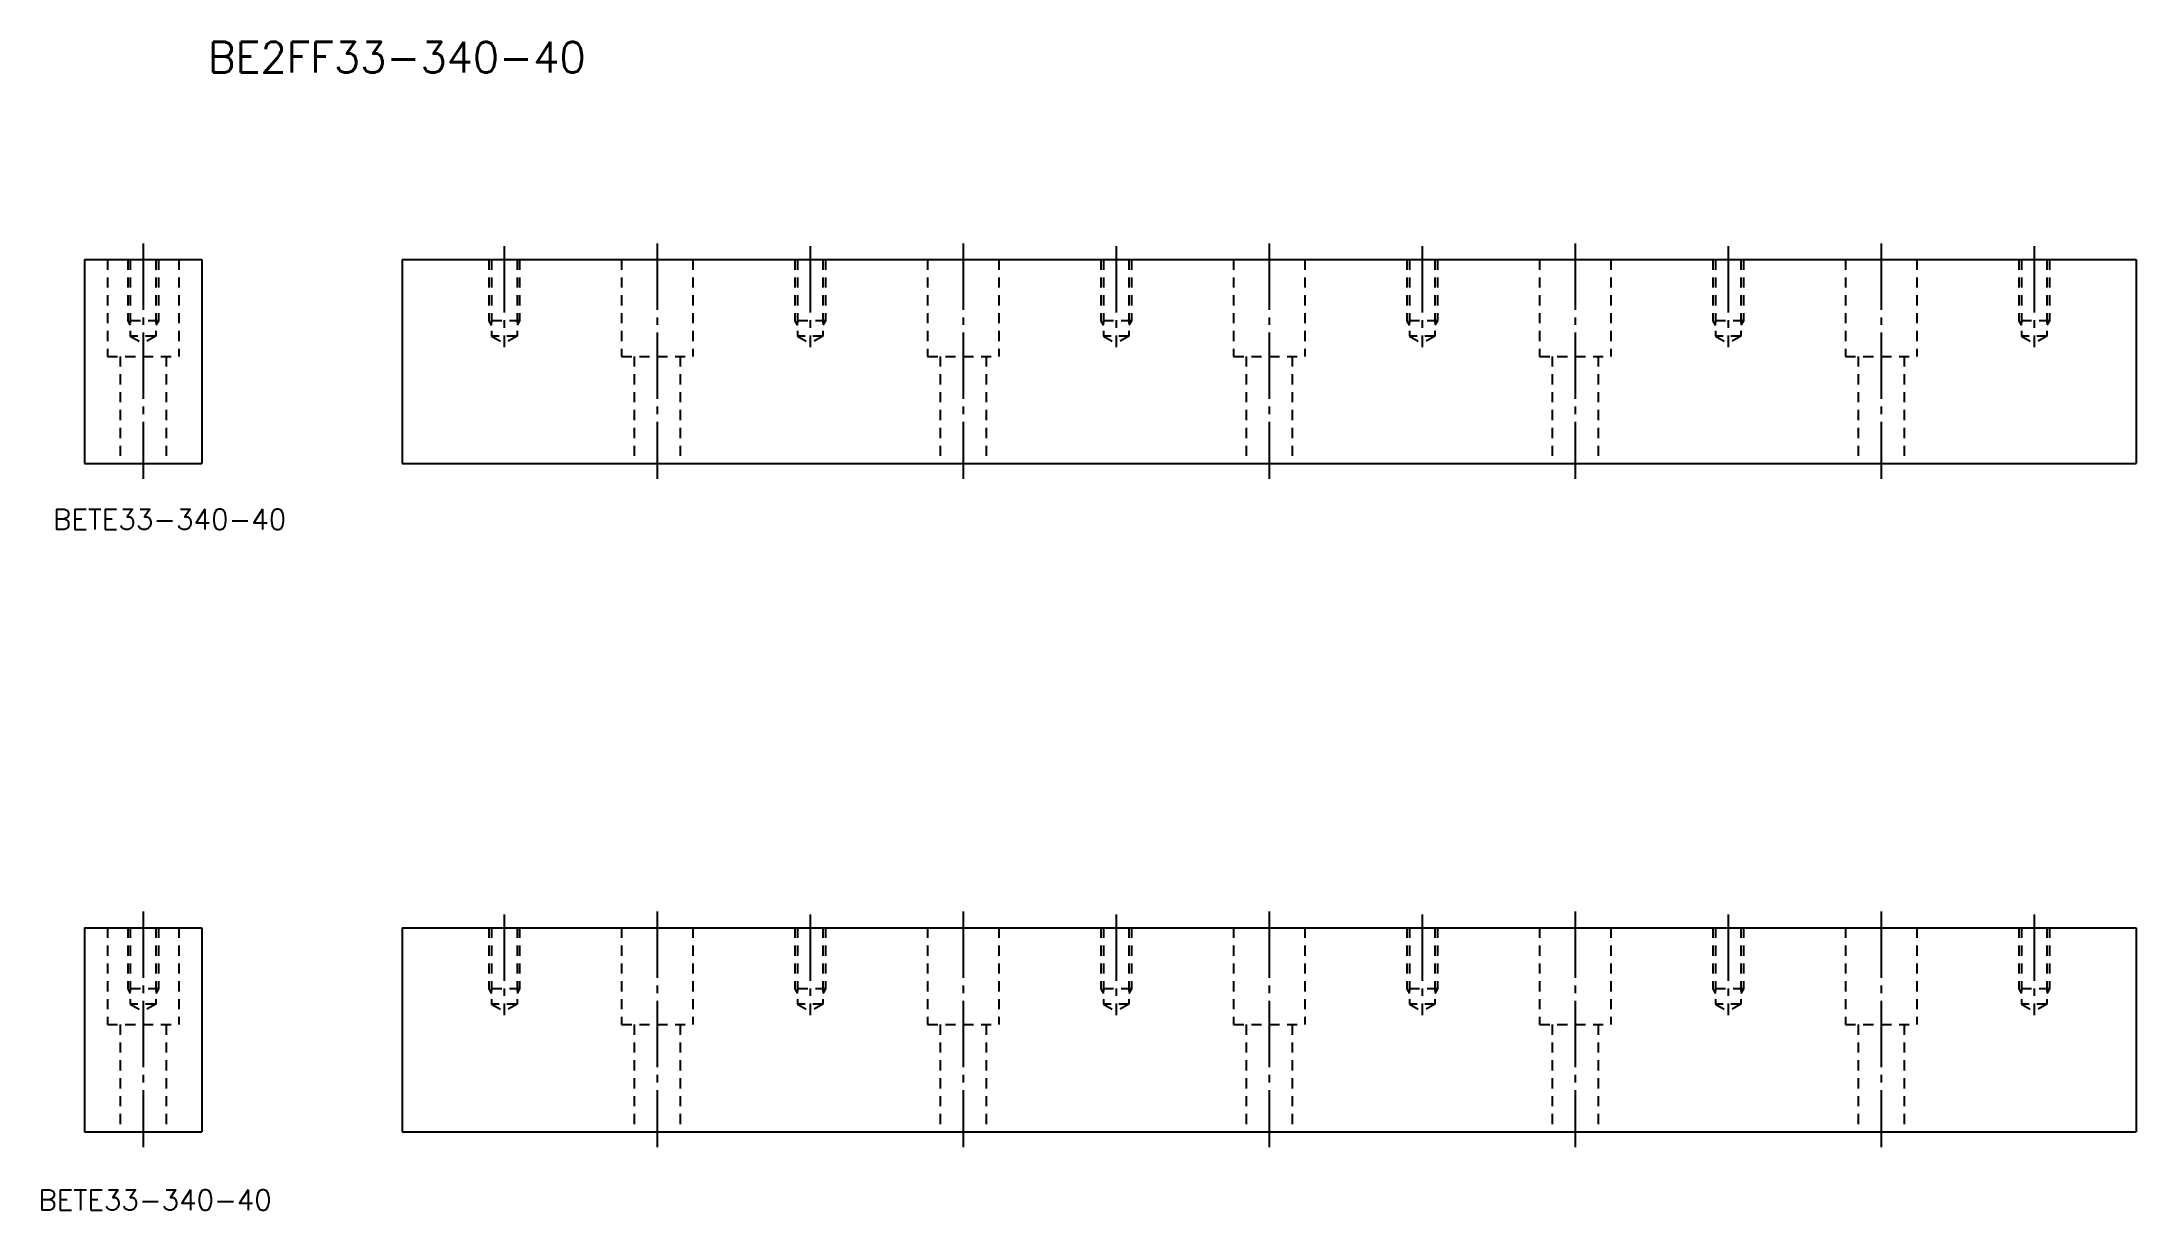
# Model space of a CAD drawing. Extents: x -52 to 359, y 1265 to 1494.
import ezdxf

# ---------------------------------------------------------------- set-up
doc = ezdxf.new("R2010")
doc.units = 0
doc.header["$MEASUREMENT"] = 0
doc.linetypes.add('CENTER', pattern=[17.5, 13, -1.5, 1.5, -1.5])
doc.linetypes.add('DASHED', pattern=[3.5, 2, -1.5])
doc.layers.get('0').update_dxf_attribs({"linetype": 'CONTINUOUS'})
doc.layers.add('CENTER', color=1, linetype='CENTER')
doc.styles.get("Standard").update_dxf_attribs({"font": 'txt.shx', "bigfont": '@extfont2.shx'})

msp = doc.modelspace()

# ---------------------------------------------------------------- linework, layer by layer
at = {"color": 7, "linetype": 'Continuous'}
for p, q in [((-43.46, 1451.79), (-43.46, 1411.79)), ((-43.46, 1451.79), (-20.46, 1451.79)), ((-20.46, 1451.79), (-20.46, 1411.79)), ((18.87, 1451.79), (358.87, 1451.79)), ((18.87, 1451.79), (18.87, 1411.79)), ((358.87, 1451.79), (358.87, 1411.79)), ((-43.46, 1411.79), (-20.46, 1411.79)), ((18.87, 1411.79), (358.87, 1411.79)), ((-43.46, 1320.79), (-43.46, 1280.79)), ((-43.46, 1320.79), (-20.46, 1320.79)), ((-20.46, 1320.79), (-20.46, 1280.79)), ((18.87, 1320.79), (358.87, 1320.79)), ((18.87, 1320.79), (18.87, 1280.79)), ((358.87, 1320.79), (358.87, 1280.79)), ((-43.46, 1280.79), (-20.46, 1280.79)), ((18.87, 1280.79), (358.87, 1280.79))]:
    msp.add_line(p, q, dxfattribs=at)
at = {"color": 3, "linetype": 'DASHED'}
for p, q in [((-38.96, 1451.79), (-38.96, 1432.79)), ((-34.96, 1451.79), (-34.96, 1439.79)), ((-34.46, 1451.79), (-34.46, 1436.79)), ((-29.46, 1451.79), (-29.46, 1436.79)), ((-28.96, 1451.79), (-28.96, 1439.79)), ((-24.96, 1451.79), (-24.96, 1432.79)), ((35.87, 1451.79), (35.87, 1439.79)), ((36.37, 1451.79), (36.37, 1436.79)), ((41.37, 1451.79), (41.37, 1436.79)), ((41.87, 1451.79), (41.87, 1439.79)), ((61.87, 1451.79), (61.87, 1432.79)), ((75.87, 1451.79), (75.87, 1432.79)), ((95.87, 1451.79), (95.87, 1439.79)), ((96.37, 1451.79), (96.37, 1436.79)), ((101.37, 1451.79), (101.37, 1436.79)), ((101.87, 1451.79), (101.87, 1439.79)), ((121.87, 1451.79), (121.87, 1432.79)), ((135.87, 1451.79), (135.87, 1432.79)), ((155.87, 1451.79), (155.87, 1439.79)), ((156.37, 1451.79), (156.37, 1436.79)), ((161.37, 1451.79), (161.37, 1436.79)), ((161.87, 1451.79), (161.87, 1439.79)), ((181.87, 1451.79), (181.87, 1432.79)), ((195.87, 1451.79), (195.87, 1432.79)), ((215.87, 1451.79), (215.87, 1439.79)), ((216.37, 1451.79), (216.37, 1436.79)), ((221.37, 1451.79), (221.37, 1436.79)), ((221.87, 1451.79), (221.87, 1439.79)), ((241.87, 1451.79), (241.87, 1432.79)), ((255.87, 1451.79), (255.87, 1432.79)), ((275.87, 1451.79), (275.87, 1439.79)), ((276.37, 1451.79), (276.37, 1436.79)), ((281.37, 1451.79), (281.37, 1436.79)), ((281.87, 1451.79), (281.87, 1439.79)), ((301.87, 1451.79), (301.87, 1432.79)), ((315.87, 1451.79), (315.87, 1432.79)), ((335.87, 1451.79), (335.87, 1439.79)), ((336.37, 1451.79), (336.37, 1436.79)), ((341.37, 1451.79), (341.37, 1436.79)), ((341.87, 1451.79), (341.87, 1439.79)), ((-28.96, 1439.79), (-34.96, 1439.79)), ((-34.96, 1439.79), (-34.46, 1438.92)), ((-28.96, 1439.79), (-29.46, 1438.92)), ((35.87, 1439.79), (36.37, 1438.92)), ((41.87, 1439.79), (35.87, 1439.79)), ((41.87, 1439.79), (41.37, 1438.92)), ((101.87, 1439.79), (95.87, 1439.79)), ((95.87, 1439.79), (96.37, 1438.92)), ((101.87, 1439.79), (101.37, 1438.92)), ((161.87, 1439.79), (155.87, 1439.79)), ((155.87, 1439.79), (156.37, 1438.92)), ((161.87, 1439.79), (161.37, 1438.92)), ((221.87, 1439.79), (215.87, 1439.79)), ((215.87, 1439.79), (216.37, 1438.92)), ((221.87, 1439.79), (221.37, 1438.92)), ((281.87, 1439.79), (275.87, 1439.79)), ((275.87, 1439.79), (276.37, 1438.92)), ((281.87, 1439.79), (281.37, 1438.92)), ((341.87, 1439.79), (335.87, 1439.79)), ((335.87, 1439.79), (336.37, 1438.92)), ((341.87, 1439.79), (341.37, 1438.92)), ((-29.46, 1436.79), (-34.46, 1436.79)), ((-34.46, 1436.79), (-31.96, 1435.35)), ((-29.46, 1436.79), (-31.96, 1435.35)), ((36.37, 1436.79), (38.87, 1435.35)), ((41.37, 1436.79), (36.37, 1436.79)), ((41.37, 1436.79), (38.87, 1435.35)), ((101.37, 1436.79), (96.37, 1436.79)), ((96.37, 1436.79), (98.87, 1435.35)), ((101.37, 1436.79), (98.87, 1435.35)), ((161.37, 1436.79), (156.37, 1436.79)), ((156.37, 1436.79), (158.87, 1435.35)), ((161.37, 1436.79), (158.87, 1435.35)), ((221.37, 1436.79), (216.37, 1436.79)), ((216.37, 1436.79), (218.87, 1435.35)), ((221.37, 1436.79), (218.87, 1435.35)), ((281.37, 1436.79), (276.37, 1436.79)), ((276.37, 1436.79), (278.87, 1435.35)), ((281.37, 1436.79), (278.87, 1435.35)), ((341.37, 1436.79), (336.37, 1436.79)), ((336.37, 1436.79), (338.87, 1435.35)), ((341.37, 1436.79), (338.87, 1435.35)), ((-38.96, 1432.79), (-24.96, 1432.79)), ((-36.46, 1432.79), (-36.46, 1411.79)), ((-27.46, 1432.79), (-27.46, 1411.79)), ((61.87, 1432.79), (75.87, 1432.79)), ((64.37, 1432.79), (64.37, 1411.79)), ((73.37, 1432.79), (73.37, 1411.79)), ((121.87, 1432.79), (135.87, 1432.79)), ((124.37, 1432.79), (124.37, 1411.79)), ((133.37, 1432.79), (133.37, 1411.79)), ((181.87, 1432.79), (195.87, 1432.79)), ((184.37, 1432.79), (184.37, 1411.79)), ((193.37, 1432.79), (193.37, 1411.79)), ((241.87, 1432.79), (255.87, 1432.79)), ((244.37, 1432.79), (244.37, 1411.79)), ((253.37, 1432.79), (253.37, 1411.79)), ((301.87, 1432.79), (315.87, 1432.79)), ((304.37, 1432.79), (304.37, 1411.79)), ((313.37, 1432.79), (313.37, 1411.79)), ((-38.96, 1320.79), (-38.96, 1301.79)), ((-34.96, 1320.79), (-34.96, 1308.79)), ((-34.46, 1320.79), (-34.46, 1305.79)), ((-29.46, 1320.79), (-29.46, 1305.79)), ((-28.96, 1320.79), (-28.96, 1308.79)), ((-24.96, 1320.79), (-24.96, 1301.79)), ((35.87, 1320.79), (35.87, 1308.79)), ((36.37, 1320.79), (36.37, 1305.79)), ((41.37, 1320.79), (41.37, 1305.79)), ((41.87, 1320.79), (41.87, 1308.79)), ((61.87, 1320.79), (61.87, 1301.79)), ((75.87, 1320.79), (75.87, 1301.79)), ((95.87, 1320.79), (95.87, 1308.79)), ((96.37, 1320.79), (96.37, 1305.79)), ((101.37, 1320.79), (101.37, 1305.79)), ((101.87, 1320.79), (101.87, 1308.79)), ((121.87, 1320.79), (121.87, 1301.79)), ((135.87, 1320.79), (135.87, 1301.79)), ((155.87, 1320.79), (155.87, 1308.79)), ((156.37, 1320.79), (156.37, 1305.79)), ((161.37, 1320.79), (161.37, 1305.79)), ((161.87, 1320.79), (161.87, 1308.79)), ((181.87, 1320.79), (181.87, 1301.79)), ((195.87, 1320.79), (195.87, 1301.79)), ((215.87, 1320.79), (215.87, 1308.79)), ((216.37, 1320.79), (216.37, 1305.79)), ((221.37, 1320.79), (221.37, 1305.79)), ((221.87, 1320.79), (221.87, 1308.79)), ((241.87, 1320.79), (241.87, 1301.79)), ((255.87, 1320.79), (255.87, 1301.79)), ((275.87, 1320.79), (275.87, 1308.79)), ((276.37, 1320.79), (276.37, 1305.79)), ((281.37, 1320.79), (281.37, 1305.79)), ((281.87, 1320.79), (281.87, 1308.79)), ((301.87, 1320.79), (301.87, 1301.79)), ((315.87, 1320.79), (315.87, 1301.79)), ((335.87, 1320.79), (335.87, 1308.79)), ((336.37, 1320.79), (336.37, 1305.79)), ((341.37, 1320.79), (341.37, 1305.79)), ((341.87, 1320.79), (341.87, 1308.79)), ((-28.96, 1308.79), (-34.96, 1308.79)), ((-34.96, 1308.79), (-34.46, 1307.92)), ((-28.96, 1308.79), (-29.46, 1307.92)), ((35.87, 1308.79), (36.37, 1307.92)), ((41.87, 1308.79), (35.87, 1308.79)), ((41.87, 1308.79), (41.37, 1307.92)), ((101.87, 1308.79), (95.87, 1308.79)), ((95.87, 1308.79), (96.37, 1307.92)), ((101.87, 1308.79), (101.37, 1307.92)), ((161.87, 1308.79), (155.87, 1308.79)), ((155.87, 1308.79), (156.37, 1307.92)), ((161.87, 1308.79), (161.37, 1307.92)), ((221.87, 1308.79), (215.87, 1308.79)), ((215.87, 1308.79), (216.37, 1307.92)), ((221.87, 1308.79), (221.37, 1307.92)), ((281.87, 1308.79), (275.87, 1308.79)), ((275.87, 1308.79), (276.37, 1307.92)), ((281.87, 1308.79), (281.37, 1307.92)), ((341.87, 1308.79), (335.87, 1308.79)), ((335.87, 1308.79), (336.37, 1307.92)), ((341.87, 1308.79), (341.37, 1307.92)), ((-29.46, 1305.79), (-34.46, 1305.79)), ((-34.46, 1305.79), (-31.96, 1304.35)), ((-29.46, 1305.79), (-31.96, 1304.35)), ((36.37, 1305.79), (38.87, 1304.35)), ((41.37, 1305.79), (36.37, 1305.79)), ((41.37, 1305.79), (38.87, 1304.35)), ((101.37, 1305.79), (96.37, 1305.79)), ((96.37, 1305.79), (98.87, 1304.35)), ((101.37, 1305.79), (98.87, 1304.35)), ((161.37, 1305.79), (156.37, 1305.79)), ((156.37, 1305.79), (158.87, 1304.35)), ((161.37, 1305.79), (158.87, 1304.35)), ((221.37, 1305.79), (216.37, 1305.79)), ((216.37, 1305.79), (218.87, 1304.35)), ((221.37, 1305.79), (218.87, 1304.35)), ((281.37, 1305.79), (276.37, 1305.79)), ((276.37, 1305.79), (278.87, 1304.35)), ((281.37, 1305.79), (278.87, 1304.35)), ((341.37, 1305.79), (336.37, 1305.79)), ((336.37, 1305.79), (338.87, 1304.35)), ((341.37, 1305.79), (338.87, 1304.35)), ((-38.96, 1301.79), (-24.96, 1301.79)), ((-36.46, 1301.79), (-36.46, 1280.79)), ((-27.46, 1301.79), (-27.46, 1280.79)), ((61.87, 1301.79), (75.87, 1301.79)), ((64.37, 1301.79), (64.37, 1280.79)), ((73.37, 1301.79), (73.37, 1280.79)), ((121.87, 1301.79), (135.87, 1301.79)), ((124.37, 1301.79), (124.37, 1280.79)), ((133.37, 1301.79), (133.37, 1280.79)), ((181.87, 1301.79), (195.87, 1301.79)), ((184.37, 1301.79), (184.37, 1280.79)), ((193.37, 1301.79), (193.37, 1280.79)), ((241.87, 1301.79), (255.87, 1301.79)), ((244.37, 1301.79), (244.37, 1280.79)), ((253.37, 1301.79), (253.37, 1280.79)), ((301.87, 1301.79), (315.87, 1301.79)), ((304.37, 1301.79), (304.37, 1280.79)), ((313.37, 1301.79), (313.37, 1280.79))]:
    msp.add_line(p, q, dxfattribs=at)
at = {"layer": 'CENTER', "color": 1, "linetype": 'CENTER'}
for p, q in [((-31.96, 1454.95), (-31.96, 1408.79)), ((38.87, 1454.4), (38.87, 1434.61)), ((68.87, 1454.95), (68.87, 1408.79)), ((98.87, 1454.4), (98.87, 1434.61)), ((128.87, 1454.95), (128.87, 1408.79)), ((158.87, 1454.4), (158.87, 1434.61)), ((188.87, 1454.95), (188.87, 1408.79)), ((218.87, 1454.4), (218.87, 1434.61)), ((248.87, 1454.95), (248.87, 1408.79)), ((278.87, 1454.4), (278.87, 1434.61)), ((308.87, 1454.95), (308.87, 1408.79)), ((338.87, 1454.4), (338.87, 1434.61)), ((-31.96, 1323.95), (-31.96, 1277.79)), ((38.87, 1323.4), (38.87, 1303.61)), ((68.87, 1323.95), (68.87, 1277.79)), ((98.87, 1323.4), (98.87, 1303.61)), ((128.87, 1323.95), (128.87, 1277.79)), ((158.87, 1323.4), (158.87, 1303.61)), ((188.87, 1323.95), (188.87, 1277.79)), ((218.87, 1323.4), (218.87, 1303.61)), ((248.87, 1323.95), (248.87, 1277.79)), ((278.87, 1323.4), (278.87, 1303.61)), ((308.87, 1323.95), (308.87, 1277.79)), ((338.87, 1323.4), (338.87, 1303.61))]:
    msp.add_line(p, q, dxfattribs=at)

# ---------------------------------------------------------------- texts
at = {"color": 7, "linetype": 'Continuous'}
for s, height, p in [('BE2FF33-340-40', 6, (-19.23, 1488.45)), ('BETE33-340-40', 4, (-49.65, 1398.85)), ('BETE33-340-40', 4, (-52.48, 1265.42))]:
    msp.add_text(s, height=height, dxfattribs=at).set_placement(p)

doc.saveas('drawing.dxf')
